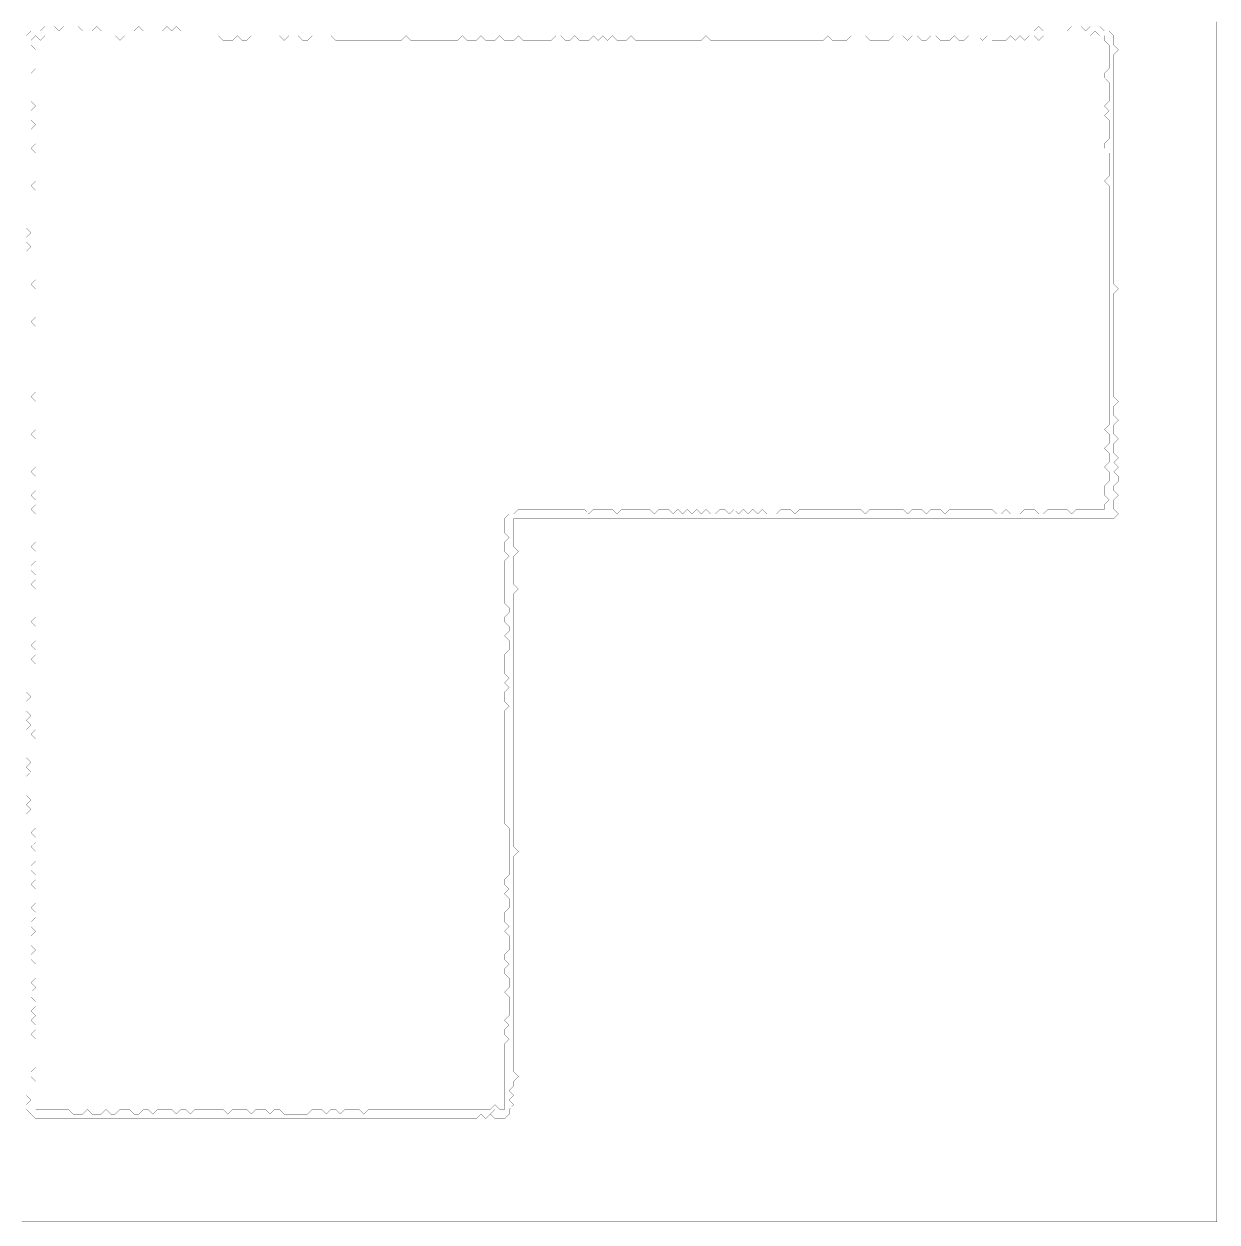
# Model space of a CAD drawing. Header units: metres. Extents: x 0 to 5257, y -5257 to 0.
# Drawn here: x 2639 to 5257, y -5257 to -2628 of the extents above; entities that cross this region are included whole.
import ezdxf

# ---------------------------------------------------------------- set-up
doc = ezdxf.new("R2010")
doc.units = ezdxf.units.M
doc.layers.add('conductor', color=1, linetype='Continuous')
doc.layers.add('substrate', color=5, linetype='Continuous')

msp = doc.modelspace()

# ---------------------------------------------------------------- linework, layer by layer
at = {"layer": 'conductor', "const_width": 0.5}
msp.add_lwpolyline([(4989.2, -2643.8), (4979, -2654.1), (4968.7, -2654.1), (4958.4, -2654.1), (4948.1, -2654.1), (4937.8, -2654.1), (4927.5, -2654.1), (4917.2, -2654.1), (4907, -2654.1), (4896.7, -2654.1), (4886.4, -2654.1), (4876.1, -2654.1), (4865.8, -2664.4), (4855.5, -2654.1), (4845.2, -2654.1), (4834.9, -2664.4), (4824.7, -2654.1), (4814.4, -2664.4), (4804.1, -2654.1), (4793.8, -2664.4), (4783.5, -2664.4), (4773.2, -2664.4), (4762.9, -2664.4), (4752.6, -2654.1), (4742.4, -2664.4), (4732.1, -2654.1), (4721.8, -2654.1), (4711.5, -2654.1), (4701.2, -2664.4), (4690.9, -2664.4), (4680.6, -2654.1), (4670.3, -2664.4), (4660.1, -2664.4), (4649.8, -2664.4), (4639.5, -2654.1), (4629.2, -2654.1), (4618.9, -2664.4), (4608.6, -2664.4), (4598.3, -2654.1), (4588.1, -2654.1), (4577.8, -2664.4), (4567.5, -2654.1), (4557.2, -2654.1), (4546.9, -2654.1), (4536.6, -2664.4), (4526.3, -2664.4), (4516, -2664.4), (4505.8, -2664.4), (4495.5, -2664.4), (4485.2, -2654.1), (4474.9, -2654.1), (4464.6, -2654.1), (4454.3, -2654.1), (4444, -2664.4), (4433.7, -2664.4), (4423.5, -2664.4), (4413.2, -2664.4), (4402.9, -2654.1), (4392.6, -2664.4), (4382.3, -2664.4), (4372, -2664.4), (4361.7, -2664.4), (4351.4, -2664.4), (4341.2, -2664.4), (4330.9, -2664.4), (4320.6, -2664.4), (4310.3, -2664.4), (4300, -2664.4), (4289.7, -2664.4), (4279.4, -2664.4), (4269.2, -2664.4), (4258.9, -2664.4), (4248.6, -2664.4), (4238.3, -2664.4), (4228, -2664.4), (4217.7, -2664.4), (4207.4, -2664.4), (4197.1, -2664.4), (4186.9, -2664.4), (4176.6, -2664.4), (4166.3, -2664.4), (4156, -2664.4), (4145.7, -2664.4), (4135.4, -2654.1), (4125.1, -2664.4), (4114.8, -2664.4), (4104.6, -2664.4), (4094.3, -2664.4), (4084, -2664.4), (4073.7, -2664.4), (4063.4, -2664.4), (4053.1, -2664.4), (4042.8, -2664.4), (4032.5, -2664.4), (4022.3, -2664.4), (4012, -2664.4), (4001.7, -2664.4), (3991.4, -2664.4), (3981.1, -2664.4), (3970.8, -2654.1), (3960.5, -2664.4), (3950.2, -2664.4), (3940, -2664.4), (3929.7, -2654.1), (3919.4, -2664.4), (3909.1, -2654.1), (3898.8, -2664.4), (3888.5, -2654.1), (3878.2, -2664.4), (3868, -2664.4), (3857.7, -2664.4), (3847.4, -2654.1), (3837.1, -2664.4), (3826.8, -2664.4), (3816.5, -2654.1), (3806.2, -2654.1), (3795.9, -2664.4), (3785.7, -2664.4), (3775.4, -2664.4), (3765.1, -2664.4), (3754.8, -2664.4), (3744.5, -2664.4), (3734.2, -2664.4), (3723.9, -2654.1), (3713.6, -2664.4), (3703.4, -2664.4), (3693.1, -2664.4), (3682.8, -2654.1), (3672.5, -2664.4), (3662.2, -2664.4), (3651.9, -2664.4), (3641.6, -2654.1), (3631.3, -2664.4), (3621.1, -2664.4), (3610.8, -2664.4), (3600.5, -2654.1), (3590.2, -2664.4), (3579.9, -2664.4), (3569.6, -2664.4), (3559.3, -2664.4), (3549.1, -2664.4), (3538.8, -2664.4), (3528.5, -2664.4), (3518.2, -2664.4), (3507.9, -2664.4), (3497.6, -2664.4), (3487.3, -2664.4), (3477, -2654.1), (3466.8, -2664.4), (3456.5, -2664.4), (3446.2, -2664.4), (3435.9, -2664.4), (3425.6, -2664.4), (3415.3, -2664.4), (3405, -2664.4), (3394.7, -2664.4), (3384.5, -2664.4), (3374.2, -2664.4), (3363.9, -2664.4), (3353.6, -2664.4), (3343.3, -2664.4), (3333, -2664.4), (3322.7, -2664.4), (3312.4, -2654.1), (3302.2, -2654.1), (3291.9, -2654.1), (3281.6, -2654.1), (3271.3, -2654.1), (3261, -2664.4), (3250.7, -2664.4), (3240.4, -2654.1), (3230.2, -2654.1), (3219.9, -2654.1), (3209.6, -2664.4), (3199.3, -2654.1), (3189, -2654.1), (3178.7, -2654.1), (3168.4, -2654.1), (3158.1, -2654.1), (3147.9, -2654.1), (3137.6, -2654.1), (3127.3, -2664.4), (3117, -2664.4), (3106.7, -2654.1), (3096.4, -2664.4), (3086.1, -2664.4), (3075.8, -2664.4), (3065.6, -2654.1), (3055.3, -2654.1), (3045, -2654.1), (3034.7, -2654.1), (3024.4, -2654.1), (3014.1, -2654.1), (3003.8, -2654.1), (2993.5, -2654.1), (2983.3, -2654.1), (2973, -2654.1), (2962.7, -2654.1), (2952.4, -2654.1), (2942.1, -2654.1), (2931.8, -2654.1), (2921.5, -2654.1), (2911.3, -2654.1), (2901, -2654.1), (2890.7, -2654.1), (2880.4, -2654.1), (2870.1, -2654.1), (2859.8, -2654.1), (2849.5, -2664.4), (2839.2, -2654.1), (2829, -2654.1), (2818.7, -2654.1), (2808.4, -2654.1), (2798.1, -2654.1), (2787.8, -2654.1), (2777.5, -2654.1), (2767.2, -2654.1), (2756.9, -2654.1), (2746.7, -2654.1), (2736.4, -2654.1), (2726.1, -2654.1), (2715.8, -2654.1), (2705.5, -2654.1), (2695.2, -2654.1), (2684.9, -2654.1), (2674.6, -2664.4), (2664.4, -2654.1), (2654.1, -2664.4), (2654.1, -2674.6), (2664.4, -2684.9), (2664.4, -2695.2), (2664.4, -2705.5), (2664.4, -2715.8), (2664.4, -2726.1), (2654.1, -2736.4), (2654.1, -2746.7), (2654.1, -2756.9), (2654.1, -2767.2), (2654.1, -2777.5), (2654.1, -2787.8), (2654.1, -2798.1), (2664.4, -2808.4), (2654.1, -2818.7), (2654.1, -2829), (2654.1, -2839.2), (2664.4, -2849.5), (2654.1, -2859.8), (2654.1, -2870.1), (2664.4, -2880.4), (2664.4, -2890.7), (2654.1, -2901), (2664.4, -2911.3), (2664.4, -2921.5), (2664.4, -2931.8), (2664.4, -2942.1), (2664.4, -2952.4), (2664.4, -2962.7), (2664.4, -2973), (2654.1, -2983.3), (2664.4, -2993.5), (2664.4, -3003.8), (2664.4, -3014.1), (2664.4, -3024.4), (2664.4, -3034.7), (2664.4, -3045), (2664.4, -3055.3), (2664.4, -3065.6), (2664.4, -3075.8), (2664.4, -3086.1), (2664.4, -3096.4), (2664.4, -3106.7), (2664.4, -3117), (2664.4, -3127.3), (2664.4, -3137.6), (2664.4, -3147.9), (2664.4, -3158.1), (2664.4, -3168.4), (2664.4, -3178.7), (2664.4, -3189), (2654.1, -3199.3), (2664.4, -3209.6), (2664.4, -3219.9), (2664.4, -3230.2), (2664.4, -3240.4), (2664.4, -3250.7), (2664.4, -3261), (2664.4, -3271.3), (2654.1, -3281.6), (2664.4, -3291.9), (2664.4, -3302.2), (2664.4, -3312.4), (2664.4, -3322.7), (2664.4, -3333), (2664.4, -3343.3), (2664.4, -3353.6), (2664.4, -3363.9), (2664.4, -3374.2), (2664.4, -3384.5), (2664.4, -3394.7), (2664.4, -3405), (2664.4, -3415.3), (2664.4, -3425.6), (2664.4, -3435.9), (2654.1, -3446.2), (2664.4, -3456.5), (2664.4, -3466.8), (2664.4, -3477), (2664.4, -3487.3), (2654.1, -3497.6), (2664.4, -3507.9), (2664.4, -3518.2), (2654.1, -3528.5), (2664.4, -3538.8), (2664.4, -3549.1), (2664.4, -3559.3), (2664.4, -3569.6), (2664.4, -3579.9), (2664.4, -3590.2), (2664.4, -3600.5), (2654.1, -3610.8), (2664.4, -3621.1), (2664.4, -3631.3), (2664.4, -3641.6), (2664.4, -3651.9), (2654.1, -3662.2), (2664.4, -3672.5), (2664.4, -3682.8), (2654.1, -3693.1), (2664.4, -3703.4), (2664.4, -3713.6), (2664.4, -3723.9), (2664.4, -3734.2), (2664.4, -3744.5), (2664.4, -3754.8), (2664.4, -3765.1), (2654.1, -3775.4), (2664.4, -3785.7), (2664.4, -3795.9), (2664.4, -3806.2), (2654.1, -3816.5), (2654.1, -3826.8), (2664.4, -3837.1), (2664.4, -3847.4), (2654.1, -3857.7), (2664.4, -3868), (2664.4, -3878.2), (2664.4, -3888.5), (2664.4, -3898.8), (2664.4, -3909.1), (2664.4, -3919.4), (2664.4, -3929.7), (2654.1, -3940), (2664.4, -3950.2), (2664.4, -3960.5), (2664.4, -3970.8), (2664.4, -3981.1), (2654.1, -3991.4), (2664.4, -4001.7), (2664.4, -4012), (2654.1, -4022.3), (2664.4, -4032.5), (2664.4, -4042.8), (2664.4, -4053.1), (2664.4, -4063.4), (2664.4, -4073.7), (2664.4, -4084), (2664.4, -4094.3), (2664.4, -4104.6), (2664.4, -4114.8), (2664.4, -4125.1), (2664.4, -4135.4), (2664.4, -4145.7), (2664.4, -4156), (2664.4, -4166.3), (2664.4, -4176.6), (2654.1, -4186.9), (2664.4, -4197.1), (2664.4, -4207.4), (2664.4, -4217.7), (2664.4, -4228), (2664.4, -4238.3), (2664.4, -4248.6), (2664.4, -4258.9), (2664.4, -4269.2), (2664.4, -4279.4), (2664.4, -4289.7), (2664.4, -4300), (2664.4, -4310.3), (2664.4, -4320.6), (2664.4, -4330.9), (2664.4, -4341.2), (2664.4, -4351.4), (2664.4, -4361.7), (2664.4, -4372), (2664.4, -4382.3), (2664.4, -4392.6), (2654.1, -4402.9), (2664.4, -4413.2), (2664.4, -4423.5), (2654.1, -4433.7), (2664.4, -4444), (2664.4, -4454.3), (2664.4, -4464.6), (2654.1, -4474.9), (2654.1, -4485.2), (2664.4, -4495.5), (2664.4, -4505.8), (2654.1, -4516), (2664.4, -4526.3), (2664.4, -4536.6), (2664.4, -4546.9), (2664.4, -4557.2), (2654.1, -4567.5), (2664.4, -4577.8), (2664.4, -4588.1), (2654.1, -4598.3), (2654.1, -4608.6), (2664.4, -4618.9), (2654.1, -4629.2), (2654.1, -4639.5), (2654.1, -4649.8), (2664.4, -4660.1), (2654.1, -4670.3), (2654.1, -4680.6), (2664.4, -4690.9), (2664.4, -4701.2), (2664.4, -4711.5), (2664.4, -4721.8), (2654.1, -4732.1), (2664.4, -4742.4), (2654.1, -4752.6), (2654.1, -4762.9), (2664.4, -4773.2), (2664.4, -4783.5), (2654.1, -4793.8), (2664.4, -4804.1), (2654.1, -4814.4), (2664.4, -4824.7), (2664.4, -4834.9), (2654.1, -4845.2), (2664.4, -4855.5), (2664.4, -4865.8), (2664.4, -4876.1), (2664.4, -4886.4), (2664.4, -4896.7), (2664.4, -4907), (2664.4, -4917.2), (2654.1, -4927.5), (2654.1, -4937.8), (2664.4, -4948.1), (2664.4, -4958.4), (2664.4, -4968.7), (2664.4, -4979), (2664.4, -4989.2), (2664.4, -4999.5), (2664.4, -5009.8), (2674.6, -5009.8), (2684.9, -5009.8), (2695.2, -5009.8), (2705.5, -5009.8), (2715.8, -5009.8), (2726.1, -5009.8), (2736.4, -5009.8), (2746.7, -5020.1), (2756.9, -5020.1), (2767.2, -5020.1), (2777.5, -5009.8), (2787.8, -5020.1), (2798.1, -5020.1), (2808.4, -5020.1), (2818.7, -5009.8), (2829, -5020.1), (2839.2, -5020.1), (2849.5, -5009.8), (2859.8, -5009.8), (2870.1, -5009.8), (2880.4, -5020.1), (2890.7, -5020.1), (2901, -5009.8), (2911.3, -5009.8), (2921.5, -5020.1), (2931.8, -5009.8), (2942.1, -5009.8), (2952.4, -5009.8), (2962.7, -5009.8), (2973, -5020.1), (2983.3, -5009.8), (2993.5, -5009.8), (3003.8, -5020.1), (3014.1, -5009.8), (3024.4, -5009.8), (3034.7, -5009.8), (3045, -5009.8), (3055.3, -5009.8), (3065.6, -5009.8), (3075.8, -5009.8), (3086.1, -5020.1), (3096.4, -5009.8), (3106.7, -5009.8), (3117, -5009.8), (3127.3, -5009.8), (3137.6, -5020.1), (3147.9, -5009.8), (3158.1, -5009.8), (3168.4, -5009.8), (3178.7, -5020.1), (3189, -5009.8), (3199.3, -5009.8), (3209.6, -5020.1), (3219.9, -5020.1), (3230.2, -5020.1), (3240.4, -5020.1), (3250.7, -5020.1), (3261, -5020.1), (3271.3, -5009.8), (3281.6, -5009.8), (3291.9, -5009.8), (3302.2, -5020.1), (3312.4, -5009.8), (3322.7, -5009.8), (3333, -5020.1), (3343.3, -5009.8), (3353.6, -5009.8), (3363.9, -5009.8), (3374.2, -5009.8), (3384.5, -5020.1), (3394.7, -5009.8), (3405, -5009.8), (3415.3, -5009.8), (3425.6, -5009.8), (3435.9, -5009.8), (3446.2, -5009.8), (3456.5, -5009.8), (3466.8, -5009.8), (3477, -5009.8), (3487.3, -5009.8), (3497.6, -5009.8), (3507.9, -5009.8), (3518.2, -5009.8), (3528.5, -5009.8), (3538.8, -5009.8), (3549.1, -5009.8), (3559.3, -5009.8), (3569.6, -5009.8), (3579.9, -5009.8), (3590.2, -5009.8), (3600.5, -5009.8), (3610.8, -5009.8), (3621.1, -5009.8), (3631.3, -5009.8), (3641.6, -5009.8), (3651.9, -5009.8), (3662.2, -5009.8), (3672.5, -4999.5), (3682.8, -5009.8), (3693.1, -5009.8), (3693.1, -4999.5), (3693.1, -4989.2), (3693.1, -4979), (3693.1, -4968.7), (3693.1, -4958.4), (3693.1, -4948.1), (3693.1, -4937.8), (3693.1, -4927.5), (3693.1, -4917.2), (3693.1, -4907), (3693.1, -4896.7), (3693.1, -4886.4), (3693.1, -4876.1), (3693.1, -4865.8), (3703.4, -4855.5), (3693.1, -4845.2), (3693.1, -4834.9), (3703.4, -4824.7), (3693.1, -4814.4), (3703.4, -4804.1), (3703.4, -4793.8), (3703.4, -4783.5), (3703.4, -4773.2), (3703.4, -4762.9), (3693.1, -4752.6), (3703.4, -4742.4), (3703.4, -4732.1), (3703.4, -4721.8), (3693.1, -4711.5), (3693.1, -4701.2), (3703.4, -4690.9), (3693.1, -4680.6), (3693.1, -4670.3), (3703.4, -4660.1), (3703.4, -4649.8), (3703.4, -4639.5), (3703.4, -4629.2), (3693.1, -4618.9), (3703.4, -4608.6), (3693.1, -4598.3), (3693.1, -4588.1), (3693.1, -4577.8), (3703.4, -4567.5), (3703.4, -4557.2), (3703.4, -4546.9), (3693.1, -4536.6), (3703.4, -4526.3), (3693.1, -4516), (3693.1, -4505.8), (3703.4, -4495.5), (3703.4, -4485.2), (3703.4, -4474.9), (3703.4, -4464.6), (3703.4, -4454.3), (3703.4, -4444), (3703.4, -4433.7), (3703.4, -4423.5), (3703.4, -4413.2), (3703.4, -4402.9), (3703.4, -4392.6), (3693.1, -4382.3), (3693.1, -4372), (3693.1, -4361.7), (3693.1, -4351.4), (3693.1, -4341.2), (3693.1, -4330.9), (3693.1, -4320.6), (3693.1, -4310.3), (3693.1, -4300), (3693.1, -4289.7), (3693.1, -4279.4), (3693.1, -4269.2), (3693.1, -4258.9), (3693.1, -4248.6), (3693.1, -4238.3), (3693.1, -4228), (3693.1, -4217.7), (3693.1, -4207.4), (3693.1, -4197.1), (3693.1, -4186.9), (3693.1, -4176.6), (3693.1, -4166.3), (3693.1, -4156), (3693.1, -4145.7), (3693.1, -4135.4), (3703.4, -4125.1), (3693.1, -4114.8), (3693.1, -4104.6), (3693.1, -4094.3), (3703.4, -4084), (3693.1, -4073.7), (3703.4, -4063.4), (3693.1, -4053.1), (3693.1, -4042.8), (3693.1, -4032.5), (3693.1, -4022.3), (3693.1, -4012), (3703.4, -4001.7), (3703.4, -3991.4), (3703.4, -3981.1), (3693.1, -3970.8), (3703.4, -3960.5), (3703.4, -3950.2), (3693.1, -3940), (3693.1, -3929.7), (3703.4, -3919.4), (3703.4, -3909.1), (3693.1, -3898.8), (3693.1, -3888.5), (3693.1, -3878.2), (3693.1, -3868), (3693.1, -3857.7), (3693.1, -3847.4), (3693.1, -3837.1), (3693.1, -3826.8), (3693.1, -3816.5), (3693.1, -3806.2), (3703.4, -3795.9), (3693.1, -3785.7), (3693.1, -3775.4), (3693.1, -3765.1), (3703.4, -3754.8), (3693.1, -3744.5), (3693.1, -3734.2), (3693.1, -3723.9), (3693.1, -3713.6), (3703.4, -3703.4), (3713.6, -3703.4), (3723.9, -3693.1), (3734.2, -3693.1), (3744.5, -3693.1), (3754.8, -3693.1), (3765.1, -3693.1), (3775.4, -3693.1), (3785.7, -3693.1), (3795.9, -3693.1), (3806.2, -3693.1), (3816.5, -3693.1), (3826.8, -3693.1), (3837.1, -3693.1), (3847.4, -3693.1), (3857.7, -3693.1), (3868, -3693.1), (3878.2, -3703.4), (3888.5, -3693.1), (3898.8, -3693.1), (3909.1, -3693.1), (3919.4, -3693.1), (3929.7, -3693.1), (3940, -3703.4), (3950.2, -3693.1), (3960.5, -3693.1), (3970.8, -3693.1), (3981.1, -3693.1), (3991.4, -3693.1), (4001.7, -3693.1), (4012, -3693.1), (4022.3, -3703.4), (4032.5, -3693.1), (4042.8, -3693.1), (4053.1, -3693.1), (4063.4, -3703.4), (4073.7, -3693.1), (4084, -3703.4), (4094.3, -3693.1), (4104.6, -3703.4), (4114.8, -3693.1), (4125.1, -3703.4), (4135.4, -3693.1), (4145.7, -3703.4), (4156, -3703.4), (4166.3, -3693.1), (4176.6, -3693.1), (4186.9, -3703.4), (4197.1, -3693.1), (4207.4, -3703.4), (4217.7, -3693.1), (4228, -3703.4), (4238.3, -3693.1), (4248.6, -3703.4), (4258.9, -3693.1), (4269.2, -3703.4), (4279.4, -3703.4), (4289.7, -3703.4), (4300, -3693.1), (4310.3, -3693.1), (4320.6, -3693.1), (4330.9, -3703.4), (4341.2, -3693.1), (4351.4, -3693.1), (4361.7, -3693.1), (4372, -3693.1), (4382.3, -3693.1), (4392.6, -3693.1), (4402.9, -3693.1), (4413.2, -3693.1), (4423.5, -3693.1), (4433.7, -3693.1), (4444, -3693.1), (4454.3, -3693.1), (4464.6, -3693.1), (4474.9, -3693.1), (4485.2, -3703.4), (4495.5, -3693.1), (4505.8, -3693.1), (4516, -3693.1), (4526.3, -3693.1), (4536.6, -3693.1), (4546.9, -3693.1), (4557.2, -3693.1), (4567.5, -3693.1), (4577.8, -3703.4), (4588.1, -3693.1), (4598.3, -3693.1), (4608.6, -3693.1), (4618.9, -3703.4), (4629.2, -3693.1), (4639.5, -3693.1), (4649.8, -3693.1), (4660.1, -3703.4), (4670.3, -3693.1), (4680.6, -3693.1), (4690.9, -3693.1), (4701.2, -3693.1), (4711.5, -3693.1), (4721.8, -3693.1), (4732.1, -3693.1), (4742.4, -3693.1), (4752.6, -3693.1), (4762.9, -3693.1), (4773.2, -3703.4), (4783.5, -3703.4), (4793.8, -3693.1), (4804.1, -3703.4), (4814.4, -3703.4), (4824.7, -3703.4), (4834.9, -3693.1), (4845.2, -3693.1), (4855.5, -3693.1), (4865.8, -3703.4), (4876.1, -3703.4), (4886.4, -3693.1), (4896.7, -3693.1), (4907, -3693.1), (4917.2, -3693.1), (4927.5, -3693.1), (4937.8, -3703.4), (4948.1, -3693.1), (4958.4, -3693.1), (4968.7, -3693.1), (4979, -3693.1), (4989.2, -3693.1), (4999.5, -3693.1), (5009.8, -3693.1), (5009.8, -3682.8), (5020.1, -3672.5), (5009.8, -3662.2), (5009.8, -3651.9), (5009.8, -3641.6), (5020.1, -3631.3), (5020.1, -3621.1), (5020.1, -3610.8), (5009.8, -3600.5), (5020.1, -3590.2), (5020.1, -3579.9), (5020.1, -3569.6), (5009.8, -3559.3), (5020.1, -3549.1), (5020.1, -3538.8), (5020.1, -3528.5), (5009.8, -3518.2), (5020.1, -3507.9), (5020.1, -3497.6), (5020.1, -3487.3), (5020.1, -3477), (5020.1, -3466.8), (5020.1, -3456.5), (5020.1, -3446.2), (5020.1, -3435.9), (5020.1, -3425.6), (5020.1, -3415.3), (5020.1, -3405), (5020.1, -3394.7), (5020.1, -3384.5), (5020.1, -3374.2), (5020.1, -3363.9), (5020.1, -3353.6), (5020.1, -3343.3), (5020.1, -3333), (5020.1, -3322.7), (5020.1, -3312.4), (5020.1, -3302.2), (5020.1, -3291.9), (5020.1, -3281.6), (5020.1, -3271.3), (5020.1, -3261), (5020.1, -3250.7), (5020.1, -3240.4), (5020.1, -3230.2), (5020.1, -3219.9), (5020.1, -3209.6), (5020.1, -3199.3), (5020.1, -3189), (5020.1, -3178.7), (5020.1, -3168.4), (5020.1, -3158.1), (5020.1, -3147.9), (5020.1, -3137.6), (5020.1, -3127.3), (5020.1, -3117), (5020.1, -3106.7), (5020.1, -3096.4), (5020.1, -3086.1), (5020.1, -3075.8), (5020.1, -3065.6), (5020.1, -3055.3), (5020.1, -3045), (5020.1, -3034.7), (5020.1, -3024.4), (5020.1, -3014.1), (5020.1, -3003.8), (5020.1, -2993.5), (5020.1, -2983.3), (5009.8, -2973), (5020.1, -2962.7), (5020.1, -2952.4), (5020.1, -2942.1), (5020.1, -2931.8), (5020.1, -2921.5), (5020.1, -2911.3), (5009.8, -2901), (5009.8, -2890.7), (5020.1, -2880.4), (5020.1, -2870.1), (5020.1, -2859.8), (5020.1, -2849.5), (5020.1, -2839.2), (5009.8, -2829), (5020.1, -2818.7), (5009.8, -2808.4), (5020.1, -2798.1), (5020.1, -2787.8), (5020.1, -2777.5), (5020.1, -2767.2), (5020.1, -2756.9), (5009.8, -2746.7), (5009.8, -2736.4), (5020.1, -2726.1), (5020.1, -2715.8), (5020.1, -2705.5), (5020.1, -2695.2), (5020.1, -2684.9), (5020.1, -2674.6), (5009.8, -2664.4), (5009.8, -2654.1), (4999.5, -2654.1)], close=True, dxfattribs=at)
at = {"layer": 'substrate', "const_width": 0.5}
msp.add_lwpolyline([(2633.5, -5256.7), (2643.8, -5256.7), (2654.1, -5256.7), (2664.4, -5256.7), (2674.6, -5256.7), (2684.9, -5256.7), (2695.2, -5256.7), (2705.5, -5256.7), (2715.8, -5256.7), (2726.1, -5256.7), (2736.4, -5256.7), (2746.7, -5256.7), (2756.9, -5256.7), (2767.2, -5256.7), (2777.5, -5256.7), (2787.8, -5256.7), (2798.1, -5256.7), (2808.4, -5256.7), (2818.7, -5256.7), (2829, -5256.7), (2839.2, -5256.7), (2849.5, -5256.7), (2859.8, -5256.7), (2870.1, -5256.7), (2880.4, -5256.7), (2890.7, -5256.7), (2901, -5256.7), (2911.3, -5256.7), (2921.5, -5256.7), (2931.8, -5256.7), (2942.1, -5256.7), (2952.4, -5256.7), (2962.7, -5256.7), (2973, -5256.7), (2983.3, -5256.7), (2993.5, -5256.7), (3003.8, -5256.7), (3014.1, -5256.7), (3024.4, -5256.7), (3034.7, -5256.7), (3045, -5256.7), (3055.3, -5256.7), (3065.6, -5256.7), (3075.8, -5256.7), (3086.1, -5256.7), (3096.4, -5256.7), (3106.7, -5256.7), (3117, -5256.7), (3127.3, -5256.7), (3137.6, -5256.7), (3147.9, -5256.7), (3158.1, -5256.7), (3168.4, -5256.7), (3178.7, -5256.7), (3189, -5256.7), (3199.3, -5256.7), (3209.6, -5256.7), (3219.9, -5256.7), (3230.2, -5256.7), (3240.4, -5256.7), (3250.7, -5256.7), (3261, -5256.7), (3271.3, -5256.7), (3281.6, -5256.7), (3291.9, -5256.7), (3302.2, -5256.7), (3312.4, -5256.7), (3322.7, -5256.7), (3333, -5256.7), (3343.3, -5256.7), (3353.6, -5256.7), (3363.9, -5256.7), (3374.2, -5256.7), (3384.5, -5256.7), (3394.7, -5256.7), (3405, -5256.7), (3415.3, -5256.7), (3425.6, -5256.7), (3435.9, -5256.7), (3446.2, -5256.7), (3456.5, -5256.7), (3466.8, -5256.7), (3477, -5256.7), (3487.3, -5256.7), (3497.6, -5256.7), (3507.9, -5256.7), (3518.2, -5256.7), (3528.5, -5256.7), (3538.8, -5256.7), (3549.1, -5256.7), (3559.3, -5256.7), (3569.6, -5256.7), (3579.9, -5256.7), (3590.2, -5256.7), (3600.5, -5256.7), (3610.8, -5256.7), (3621.1, -5256.7), (3631.3, -5256.7), (3641.6, -5256.7), (3651.9, -5256.7), (3662.2, -5256.7), (3672.5, -5256.7), (3682.8, -5256.7), (3693.1, -5256.7), (3703.4, -5256.7), (3713.6, -5256.7), (3723.9, -5256.7), (3734.2, -5256.7), (3744.5, -5256.7), (3754.8, -5256.7), (3765.1, -5256.7), (3775.4, -5256.7), (3785.7, -5256.7), (3795.9, -5256.7), (3806.2, -5256.7), (3816.5, -5256.7), (3826.8, -5256.7), (3837.1, -5256.7), (3847.4, -5256.7), (3857.7, -5256.7), (3868, -5256.7), (3878.2, -5256.7), (3888.5, -5256.7), (3898.8, -5256.7), (3909.1, -5256.7), (3919.4, -5256.7), (3929.7, -5256.7), (3940, -5256.7), (3950.2, -5256.7), (3960.5, -5256.7), (3970.8, -5256.7), (3981.1, -5256.7), (3991.4, -5256.7), (4001.7, -5256.7), (4012, -5256.7), (4022.3, -5256.7), (4032.5, -5256.7), (4042.8, -5256.7), (4053.1, -5256.7), (4063.4, -5256.7), (4073.7, -5256.7), (4084, -5256.7), (4094.3, -5256.7), (4104.6, -5256.7), (4114.8, -5256.7), (4125.1, -5256.7), (4135.4, -5256.7), (4145.7, -5256.7), (4156, -5256.7), (4166.3, -5256.7), (4176.6, -5256.7), (4186.9, -5256.7), (4197.1, -5256.7), (4207.4, -5256.7), (4217.7, -5256.7), (4228, -5256.7), (4238.3, -5256.7), (4248.6, -5256.7), (4258.9, -5256.7), (4269.2, -5256.7), (4279.4, -5256.7), (4289.7, -5256.7), (4300, -5256.7), (4310.3, -5256.7), (4320.6, -5256.7), (4330.9, -5256.7), (4341.2, -5256.7), (4351.4, -5256.7), (4361.7, -5256.7), (4372, -5256.7), (4382.3, -5256.7), (4392.6, -5256.7), (4402.9, -5256.7), (4413.2, -5256.7), (4423.5, -5256.7), (4433.7, -5256.7), (4444, -5256.7), (4454.3, -5256.7), (4464.6, -5256.7), (4474.9, -5256.7), (4485.2, -5256.7), (4495.5, -5256.7), (4505.8, -5256.7), (4516, -5256.7), (4526.3, -5256.7), (4536.6, -5256.7), (4546.9, -5256.7), (4557.2, -5256.7), (4567.5, -5256.7), (4577.8, -5256.7), (4588.1, -5256.7), (4598.3, -5256.7), (4608.6, -5256.7), (4618.9, -5256.7), (4629.2, -5256.7), (4639.5, -5256.7), (4649.8, -5256.7), (4660.1, -5256.7), (4670.3, -5256.7), (4680.6, -5256.7), (4690.9, -5256.7), (4701.2, -5256.7), (4711.5, -5256.7), (4721.8, -5256.7), (4732.1, -5256.7), (4742.4, -5256.7), (4752.6, -5256.7), (4762.9, -5256.7), (4773.2, -5256.7), (4783.5, -5256.7), (4793.8, -5256.7), (4804.1, -5256.7), (4814.4, -5256.7), (4824.7, -5256.7), (4834.9, -5256.7), (4845.2, -5256.7), (4855.5, -5256.7), (4865.8, -5256.7), (4876.1, -5256.7), (4886.4, -5256.7), (4896.7, -5256.7), (4907, -5256.7), (4917.2, -5256.7), (4927.5, -5256.7), (4937.8, -5256.7), (4948.1, -5256.7), (4958.4, -5256.7), (4968.7, -5256.7), (4979, -5256.7), (4989.2, -5256.7), (4999.5, -5256.7), (5009.8, -5256.7), (5020.1, -5256.7), (5030.4, -5256.7), (5040.7, -5256.7), (5051, -5256.7), (5061.3, -5256.7), (5071.5, -5256.7), (5081.8, -5256.7), (5092.1, -5256.7), (5102.4, -5256.7), (5112.7, -5256.7), (5123, -5256.7), (5133.3, -5256.7), (5143.6, -5256.7), (5153.8, -5256.7), (5164.1, -5256.7), (5174.4, -5256.7), (5184.7, -5256.7), (5195, -5256.7), (5205.3, -5256.7), (5215.6, -5256.7), (5225.9, -5256.7), (5236.1, -5256.7), (5246.4, -5256.7), (5256.7, -5256.7), (5256.7, -5246.4), (5256.7, -5236.1), (5256.7, -5225.9), (5256.7, -5215.6), (5256.7, -5205.3), (5256.7, -5195), (5256.7, -5184.7), (5256.7, -5174.4), (5256.7, -5164.1), (5256.7, -5153.8), (5256.7, -5143.6), (5256.7, -5133.3), (5256.7, -5123), (5256.7, -5112.7), (5256.7, -5102.4), (5256.7, -5092.1), (5256.7, -5081.8), (5256.7, -5071.5), (5256.7, -5061.3), (5256.7, -5051), (5256.7, -5040.7), (5256.7, -5030.4), (5256.7, -5020.1), (5256.7, -5009.8), (5256.7, -4999.5), (5256.7, -4989.2), (5256.7, -4979), (5256.7, -4968.7), (5256.7, -4958.4), (5256.7, -4948.1), (5256.7, -4937.8), (5256.7, -4927.5), (5256.7, -4917.2), (5256.7, -4907), (5256.7, -4896.7), (5256.7, -4886.4), (5256.7, -4876.1), (5256.7, -4865.8), (5256.7, -4855.5), (5256.7, -4845.2), (5256.7, -4834.9), (5256.7, -4824.7), (5256.7, -4814.4), (5256.7, -4804.1), (5256.7, -4793.8), (5256.7, -4783.5), (5256.7, -4773.2), (5256.7, -4762.9), (5256.7, -4752.6), (5256.7, -4742.4), (5256.7, -4732.1), (5256.7, -4721.8), (5256.7, -4711.5), (5256.7, -4701.2), (5256.7, -4690.9), (5256.7, -4680.6), (5256.7, -4670.3), (5256.7, -4660.1), (5256.7, -4649.8), (5256.7, -4639.5), (5256.7, -4629.2), (5256.7, -4618.9), (5256.7, -4608.6), (5256.7, -4598.3), (5256.7, -4588.1), (5256.7, -4577.8), (5256.7, -4567.5), (5256.7, -4557.2), (5256.7, -4546.9), (5256.7, -4536.6), (5256.7, -4526.3), (5256.7, -4516), (5256.7, -4505.8), (5256.7, -4495.5), (5256.7, -4485.2), (5256.7, -4474.9), (5256.7, -4464.6), (5256.7, -4454.3), (5256.7, -4444), (5256.7, -4433.7), (5256.7, -4423.5), (5256.7, -4413.2), (5256.7, -4402.9), (5256.7, -4392.6), (5256.7, -4382.3), (5256.7, -4372), (5256.7, -4361.7), (5256.7, -4351.4), (5256.7, -4341.2), (5256.7, -4330.9), (5256.7, -4320.6), (5256.7, -4310.3), (5256.7, -4300), (5256.7, -4289.7), (5256.7, -4279.4), (5256.7, -4269.2), (5256.7, -4258.9), (5256.7, -4248.6), (5256.7, -4238.3), (5256.7, -4228), (5256.7, -4217.7), (5256.7, -4207.4), (5256.7, -4197.1), (5256.7, -4186.9), (5256.7, -4176.6), (5256.7, -4166.3), (5256.7, -4156), (5256.7, -4145.7), (5256.7, -4135.4), (5256.7, -4125.1), (5256.7, -4114.8), (5256.7, -4104.6), (5256.7, -4094.3), (5256.7, -4084), (5256.7, -4073.7), (5256.7, -4063.4), (5256.7, -4053.1), (5256.7, -4042.8), (5256.7, -4032.5), (5256.7, -4022.3), (5256.7, -4012), (5256.7, -4001.7), (5256.7, -3991.4), (5256.7, -3981.1), (5256.7, -3970.8), (5256.7, -3960.5), (5256.7, -3950.2), (5256.7, -3940), (5256.7, -3929.7), (5256.7, -3919.4), (5256.7, -3909.1), (5256.7, -3898.8), (5256.7, -3888.5), (5256.7, -3878.2), (5256.7, -3868), (5256.7, -3857.7), (5256.7, -3847.4), (5256.7, -3837.1), (5256.7, -3826.8), (5256.7, -3816.5), (5256.7, -3806.2), (5256.7, -3795.9), (5256.7, -3785.7), (5256.7, -3775.4), (5256.7, -3765.1), (5256.7, -3754.8), (5256.7, -3744.5), (5256.7, -3734.2), (5256.7, -3723.9), (5256.7, -3713.6), (5256.7, -3703.4), (5256.7, -3693.1), (5256.7, -3682.8), (5256.7, -3672.5), (5256.7, -3662.2), (5256.7, -3651.9), (5256.7, -3641.6), (5256.7, -3631.3), (5256.7, -3621.1), (5256.7, -3610.8), (5256.7, -3600.5), (5256.7, -3590.2), (5256.7, -3579.9), (5256.7, -3569.6), (5256.7, -3559.3), (5256.7, -3549.1), (5256.7, -3538.8), (5256.7, -3528.5), (5256.7, -3518.2), (5256.7, -3507.9), (5256.7, -3497.6), (5256.7, -3487.3), (5256.7, -3477), (5256.7, -3466.8), (5256.7, -3456.5), (5256.7, -3446.2), (5256.7, -3435.9), (5256.7, -3425.6), (5256.7, -3415.3), (5256.7, -3405), (5256.7, -3394.7), (5256.7, -3384.5), (5256.7, -3374.2), (5256.7, -3363.9), (5256.7, -3353.6), (5256.7, -3343.3), (5256.7, -3333), (5256.7, -3322.7), (5256.7, -3312.4), (5256.7, -3302.2), (5256.7, -3291.9), (5256.7, -3281.6), (5256.7, -3271.3), (5256.7, -3261), (5256.7, -3250.7), (5256.7, -3240.4), (5256.7, -3230.2), (5256.7, -3219.9), (5256.7, -3209.6), (5256.7, -3199.3), (5256.7, -3189), (5256.7, -3178.7), (5256.7, -3168.4), (5256.7, -3158.1), (5256.7, -3147.9), (5256.7, -3137.6), (5256.7, -3127.3), (5256.7, -3117), (5256.7, -3106.7), (5256.7, -3096.4), (5256.7, -3086.1), (5256.7, -3075.8), (5256.7, -3065.6), (5256.7, -3055.3), (5256.7, -3045), (5256.7, -3034.7), (5256.7, -3024.4), (5256.7, -3014.1), (5256.7, -3003.8), (5256.7, -2993.5), (5256.7, -2983.3), (5256.7, -2973), (5256.7, -2962.7), (5256.7, -2952.4), (5256.7, -2942.1), (5256.7, -2931.8), (5256.7, -2921.5), (5256.7, -2911.3), (5256.7, -2901), (5256.7, -2890.7), (5256.7, -2880.4), (5256.7, -2870.1), (5256.7, -2859.8), (5256.7, -2849.5), (5256.7, -2839.2), (5256.7, -2829), (5256.7, -2818.7), (5256.7, -2808.4), (5256.7, -2798.1), (5256.7, -2787.8), (5256.7, -2777.5), (5256.7, -2767.2), (5256.7, -2756.9), (5256.7, -2746.7), (5256.7, -2736.4), (5256.7, -2726.1), (5256.7, -2715.8), (5256.7, -2705.5), (5256.7, -2695.2), (5256.7, -2684.9), (5256.7, -2674.6), (5256.7, -2664.4), (5256.7, -2654.1), (5256.7, -2643.8), (5256.7, -2633.5), (5256.7, -2623.2)], dxfattribs=at)
msp.add_lwpolyline([(2674.6, -2643.8), (2684.9, -2633.5), (2695.2, -2633.5), (2705.5, -2633.5), (2715.8, -2643.8), (2726.1, -2633.5), (2736.4, -2633.5), (2746.7, -2633.5), (2756.9, -2633.5), (2767.2, -2643.8), (2777.5, -2643.8), (2787.8, -2643.8), (2798.1, -2633.5), (2808.4, -2643.8), (2818.7, -2643.8), (2829, -2643.8), (2839.2, -2643.8), (2849.5, -2643.8), (2859.8, -2643.8), (2870.1, -2643.8), (2880.4, -2643.8), (2890.7, -2633.5), (2901, -2643.8), (2911.3, -2643.8), (2921.5, -2643.8), (2931.8, -2643.8), (2942.1, -2643.8), (2952.4, -2633.5), (2962.7, -2643.8), (2973, -2633.5), (2983.3, -2643.8), (2993.5, -2643.8), (3003.8, -2643.8), (3014.1, -2643.8), (3024.4, -2643.8), (3034.7, -2643.8), (3045, -2643.8), (3055.3, -2643.8), (3065.6, -2643.8), (3075.8, -2643.8), (3086.1, -2643.8), (3096.4, -2643.8), (3106.7, -2643.8), (3117, -2643.8), (3127.3, -2643.8), (3137.6, -2643.8), (3147.9, -2643.8), (3158.1, -2643.8), (3168.4, -2643.8), (3178.7, -2643.8), (3189, -2643.8), (3199.3, -2643.8), (3209.6, -2643.8), (3219.9, -2643.8), (3230.2, -2643.8), (3240.4, -2643.8), (3250.7, -2643.8), (3261, -2643.8), (3271.3, -2643.8), (3281.6, -2643.8), (3291.9, -2643.8), (3302.2, -2643.8), (3312.4, -2643.8), (3322.7, -2643.8), (3333, -2643.8), (3343.3, -2643.8), (3353.6, -2643.8), (3363.9, -2643.8), (3374.2, -2643.8), (3384.5, -2643.8), (3394.7, -2643.8), (3405, -2643.8), (3415.3, -2643.8), (3425.6, -2643.8), (3435.9, -2643.8), (3446.2, -2643.8), (3456.5, -2643.8), (3466.8, -2643.8), (3477, -2643.8), (3487.3, -2643.8), (3497.6, -2643.8), (3507.9, -2643.8), (3518.2, -2643.8), (3528.5, -2643.8), (3538.8, -2643.8), (3549.1, -2643.8), (3559.3, -2643.8), (3569.6, -2643.8), (3579.9, -2643.8), (3590.2, -2643.8), (3600.5, -2643.8), (3610.8, -2643.8), (3621.1, -2643.8), (3631.3, -2643.8), (3641.6, -2643.8), (3651.9, -2643.8), (3662.2, -2643.8), (3672.5, -2643.8), (3682.8, -2643.8), (3693.1, -2643.8), (3703.4, -2643.8), (3713.6, -2643.8), (3723.9, -2643.8), (3734.2, -2643.8), (3744.5, -2643.8), (3754.8, -2643.8), (3765.1, -2643.8), (3775.4, -2643.8), (3785.7, -2643.8), (3795.9, -2643.8), (3806.2, -2643.8), (3816.5, -2643.8), (3826.8, -2643.8), (3837.1, -2643.8), (3847.4, -2643.8), (3857.7, -2643.8), (3868, -2643.8), (3878.2, -2643.8), (3888.5, -2643.8), (3898.8, -2643.8), (3909.1, -2643.8), (3919.4, -2643.8), (3929.7, -2643.8), (3940, -2643.8), (3950.2, -2643.8), (3960.5, -2643.8), (3970.8, -2643.8), (3981.1, -2643.8), (3991.4, -2643.8), (4001.7, -2643.8), (4012, -2643.8), (4022.3, -2643.8), (4032.5, -2643.8), (4042.8, -2643.8), (4053.1, -2643.8), (4063.4, -2643.8), (4073.7, -2643.8), (4084, -2643.8), (4094.3, -2643.8), (4104.6, -2643.8), (4114.8, -2643.8), (4125.1, -2643.8), (4135.4, -2643.8), (4145.7, -2643.8), (4156, -2643.8), (4166.3, -2643.8), (4176.6, -2643.8), (4186.9, -2643.8), (4197.1, -2643.8), (4207.4, -2643.8), (4217.7, -2643.8), (4228, -2643.8), (4238.3, -2643.8), (4248.6, -2643.8), (4258.9, -2643.8), (4269.2, -2643.8), (4279.4, -2643.8), (4289.7, -2643.8), (4300, -2643.8), (4310.3, -2643.8), (4320.6, -2643.8), (4330.9, -2643.8), (4341.2, -2643.8), (4351.4, -2643.8), (4361.7, -2643.8), (4372, -2643.8), (4382.3, -2643.8), (4392.6, -2643.8), (4402.9, -2643.8), (4413.2, -2643.8), (4423.5, -2643.8), (4433.7, -2643.8), (4444, -2643.8), (4454.3, -2643.8), (4464.6, -2643.8), (4474.9, -2643.8), (4485.2, -2643.8), (4495.5, -2643.8), (4505.8, -2643.8), (4516, -2643.8), (4526.3, -2643.8), (4536.6, -2643.8), (4546.9, -2643.8), (4557.2, -2643.8), (4567.5, -2643.8), (4577.8, -2643.8), (4588.1, -2643.8), (4598.3, -2643.8), (4608.6, -2643.8), (4618.9, -2643.8), (4629.2, -2643.8), (4639.5, -2643.8), (4649.8, -2643.8), (4660.1, -2643.8), (4670.3, -2643.8), (4680.6, -2643.8), (4690.9, -2643.8), (4701.2, -2643.8), (4711.5, -2643.8), (4721.8, -2643.8), (4732.1, -2643.8), (4742.4, -2643.8), (4752.6, -2643.8), (4762.9, -2643.8), (4773.2, -2643.8), (4783.5, -2643.8), (4793.8, -2643.8), (4804.1, -2643.8), (4814.4, -2643.8), (4824.7, -2643.8), (4834.9, -2643.8), (4845.2, -2643.8), (4855.5, -2643.8), (4865.8, -2633.5), (4876.1, -2643.8), (4886.4, -2643.8), (4896.7, -2643.8), (4907, -2643.8), (4917.2, -2643.8), (4927.5, -2643.8), (4937.8, -2633.5), (4948.1, -2633.5), (4958.4, -2633.5), (4968.7, -2643.8), (4979, -2633.5), (4989.2, -2633.5), (4999.5, -2633.5), (5009.8, -2643.8), (5020.1, -2643.8), (5030.4, -2654.1), (5030.4, -2664.4), (5030.4, -2674.6), (5040.7, -2684.9), (5030.4, -2695.2), (5030.4, -2705.5), (5030.4, -2715.8), (5030.4, -2726.1), (5030.4, -2736.4), (5030.4, -2746.7), (5030.4, -2756.9), (5030.4, -2767.2), (5030.4, -2777.5), (5030.4, -2787.8), (5030.4, -2798.1), (5030.4, -2808.4), (5030.4, -2818.7), (5030.4, -2829), (5030.4, -2839.2), (5030.4, -2849.5), (5030.4, -2859.8), (5030.4, -2870.1), (5030.4, -2880.4), (5030.4, -2890.7), (5030.4, -2901), (5030.4, -2911.3), (5030.4, -2921.5), (5030.4, -2931.8), (5030.4, -2942.1), (5030.4, -2952.4), (5030.4, -2962.7), (5030.4, -2973), (5030.4, -2983.3), (5030.4, -2993.5), (5030.4, -3003.8), (5030.4, -3014.1), (5030.4, -3024.4), (5030.4, -3034.7), (5030.4, -3045), (5030.4, -3055.3), (5030.4, -3065.6), (5030.4, -3075.8), (5030.4, -3086.1), (5030.4, -3096.4), (5030.4, -3106.7), (5030.4, -3117), (5030.4, -3127.3), (5030.4, -3137.6), (5030.4, -3147.9), (5030.4, -3158.1), (5030.4, -3168.4), (5030.4, -3178.7), (5030.4, -3189), (5030.4, -3199.3), (5040.7, -3209.6), (5030.4, -3219.9), (5030.4, -3230.2), (5030.4, -3240.4), (5030.4, -3250.7), (5030.4, -3261), (5030.4, -3271.3), (5030.4, -3281.6), (5030.4, -3291.9), (5030.4, -3302.2), (5030.4, -3312.4), (5030.4, -3322.7), (5030.4, -3333), (5030.4, -3343.3), (5030.4, -3353.6), (5030.4, -3363.9), (5030.4, -3374.2), (5030.4, -3384.5), (5030.4, -3394.7), (5030.4, -3405), (5030.4, -3415.3), (5030.4, -3425.6), (5030.4, -3435.9), (5030.4, -3446.2), (5040.7, -3456.5), (5030.4, -3466.8), (5030.4, -3477), (5030.4, -3487.3), (5040.7, -3497.6), (5030.4, -3507.9), (5030.4, -3518.2), (5030.4, -3528.5), (5040.7, -3538.8), (5030.4, -3549.1), (5030.4, -3559.3), (5030.4, -3569.6), (5040.7, -3579.9), (5030.4, -3590.2), (5040.7, -3600.5), (5030.4, -3610.8), (5040.7, -3621.1), (5040.7, -3631.3), (5030.4, -3641.6), (5030.4, -3651.9), (5040.7, -3662.2), (5030.4, -3672.5), (5030.4, -3682.8), (5030.4, -3693.1), (5040.7, -3703.4), (5030.4, -3713.6), (5020.1, -3713.6), (5009.8, -3713.6), (4999.5, -3713.6), (4989.2, -3713.6), (4979, -3713.6), (4968.7, -3713.6), (4958.4, -3713.6), (4948.1, -3713.6), (4937.8, -3713.6), (4927.5, -3713.6), (4917.2, -3713.6), (4907, -3713.6), (4896.7, -3713.6), (4886.4, -3713.6), (4876.1, -3713.6), (4865.8, -3713.6), (4855.5, -3713.6), (4845.2, -3713.6), (4834.9, -3713.6), (4824.7, -3713.6), (4814.4, -3713.6), (4804.1, -3713.6), (4793.8, -3713.6), (4783.5, -3713.6), (4773.2, -3713.6), (4762.9, -3713.6), (4752.6, -3713.6), (4742.4, -3713.6), (4732.1, -3713.6), (4721.8, -3713.6), (4711.5, -3713.6), (4701.2, -3713.6), (4690.9, -3713.6), (4680.6, -3713.6), (4670.3, -3713.6), (4660.1, -3713.6), (4649.8, -3713.6), (4639.5, -3713.6), (4629.2, -3713.6), (4618.9, -3713.6), (4608.6, -3713.6), (4598.3, -3713.6), (4588.1, -3713.6), (4577.8, -3713.6), (4567.5, -3713.6), (4557.2, -3713.6), (4546.9, -3713.6), (4536.6, -3713.6), (4526.3, -3713.6), (4516, -3713.6), (4505.8, -3713.6), (4495.5, -3713.6), (4485.2, -3713.6), (4474.9, -3713.6), (4464.6, -3713.6), (4454.3, -3713.6), (4444, -3713.6), (4433.7, -3713.6), (4423.5, -3713.6), (4413.2, -3713.6), (4402.9, -3713.6), (4392.6, -3713.6), (4382.3, -3713.6), (4372, -3713.6), (4361.7, -3713.6), (4351.4, -3713.6), (4341.2, -3713.6), (4330.9, -3713.6), (4320.6, -3713.6), (4310.3, -3713.6), (4300, -3713.6), (4289.7, -3713.6), (4279.4, -3713.6), (4269.2, -3713.6), (4258.9, -3713.6), (4248.6, -3713.6), (4238.3, -3713.6), (4228, -3713.6), (4217.7, -3713.6), (4207.4, -3713.6), (4197.1, -3713.6), (4186.9, -3713.6), (4176.6, -3713.6), (4166.3, -3713.6), (4156, -3713.6), (4145.7, -3713.6), (4135.4, -3713.6), (4125.1, -3713.6), (4114.8, -3713.6), (4104.6, -3713.6), (4094.3, -3713.6), (4084, -3713.6), (4073.7, -3713.6), (4063.4, -3713.6), (4053.1, -3713.6), (4042.8, -3713.6), (4032.5, -3713.6), (4022.3, -3713.6), (4012, -3713.6), (4001.7, -3713.6), (3991.4, -3713.6), (3981.1, -3713.6), (3970.8, -3713.6), (3960.5, -3713.6), (3950.2, -3713.6), (3940, -3713.6), (3929.7, -3713.6), (3919.4, -3713.6), (3909.1, -3713.6), (3898.8, -3713.6), (3888.5, -3713.6), (3878.2, -3713.6), (3868, -3713.6), (3857.7, -3713.6), (3847.4, -3713.6), (3837.1, -3713.6), (3826.8, -3713.6), (3816.5, -3713.6), (3806.2, -3713.6), (3795.9, -3713.6), (3785.7, -3713.6), (3775.4, -3713.6), (3765.1, -3713.6), (3754.8, -3713.6), (3744.5, -3713.6), (3734.2, -3713.6), (3723.9, -3713.6), (3713.6, -3713.6), (3713.6, -3723.9), (3713.6, -3734.2), (3713.6, -3744.5), (3713.6, -3754.8), (3713.6, -3765.1), (3713.6, -3775.4), (3723.9, -3785.7), (3713.6, -3795.9), (3713.6, -3806.2), (3713.6, -3816.5), (3713.6, -3826.8), (3713.6, -3837.1), (3713.6, -3847.4), (3713.6, -3857.7), (3723.9, -3868), (3713.6, -3878.2), (3713.6, -3888.5), (3713.6, -3898.8), (3713.6, -3909.1), (3713.6, -3919.4), (3713.6, -3929.7), (3713.6, -3940), (3713.6, -3950.2), (3713.6, -3960.5), (3713.6, -3970.8), (3713.6, -3981.1), (3713.6, -3991.4), (3713.6, -4001.7), (3713.6, -4012), (3713.6, -4022.3), (3713.6, -4032.5), (3713.6, -4042.8), (3713.6, -4053.1), (3713.6, -4063.4), (3713.6, -4073.7), (3713.6, -4084), (3713.6, -4094.3), (3713.6, -4104.6), (3713.6, -4114.8), (3713.6, -4125.1), (3713.6, -4135.4), (3713.6, -4145.7), (3713.6, -4156), (3713.6, -4166.3), (3713.6, -4176.6), (3713.6, -4186.9), (3713.6, -4197.1), (3713.6, -4207.4), (3713.6, -4217.7), (3713.6, -4228), (3713.6, -4238.3), (3713.6, -4248.6), (3713.6, -4258.9), (3713.6, -4269.2), (3713.6, -4279.4), (3713.6, -4289.7), (3713.6, -4300), (3713.6, -4310.3), (3713.6, -4320.6), (3713.6, -4330.9), (3713.6, -4341.2), (3713.6, -4351.4), (3713.6, -4361.7), (3713.6, -4372), (3713.6, -4382.3), (3713.6, -4392.6), (3713.6, -4402.9), (3713.6, -4413.2), (3713.6, -4423.5), (3713.6, -4433.7), (3723.9, -4444), (3713.6, -4454.3), (3713.6, -4464.6), (3713.6, -4474.9), (3713.6, -4485.2), (3713.6, -4495.5), (3713.6, -4505.8), (3713.6, -4516), (3713.6, -4526.3), (3713.6, -4536.6), (3713.6, -4546.9), (3713.6, -4557.2), (3713.6, -4567.5), (3713.6, -4577.8), (3713.6, -4588.1), (3713.6, -4598.3), (3713.6, -4608.6), (3713.6, -4618.9), (3713.6, -4629.2), (3713.6, -4639.5), (3713.6, -4649.8), (3713.6, -4660.1), (3713.6, -4670.3), (3713.6, -4680.6), (3713.6, -4690.9), (3713.6, -4701.2), (3713.6, -4711.5), (3713.6, -4721.8), (3713.6, -4732.1), (3713.6, -4742.4), (3713.6, -4752.6), (3713.6, -4762.9), (3713.6, -4773.2), (3713.6, -4783.5), (3713.6, -4793.8), (3713.6, -4804.1), (3713.6, -4814.4), (3713.6, -4824.7), (3713.6, -4834.9), (3713.6, -4845.2), (3713.6, -4855.5), (3713.6, -4865.8), (3713.6, -4876.1), (3713.6, -4886.4), (3713.6, -4896.7), (3713.6, -4907), (3713.6, -4917.2), (3713.6, -4927.5), (3723.9, -4937.8), (3713.6, -4948.1), (3713.6, -4958.4), (3703.4, -4968.7), (3713.6, -4979), (3703.4, -4989.2), (3713.6, -4999.5), (3703.4, -5009.8), (3703.4, -5020.1), (3693.1, -5030.4), (3682.8, -5030.4), (3672.5, -5030.4), (3662.2, -5020.1), (3672.5, -5009.8), (3662.2, -5020.1), (3651.9, -5030.4), (3641.6, -5020.1), (3631.3, -5030.4), (3621.1, -5030.4), (3610.8, -5030.4), (3600.5, -5030.4), (3590.2, -5030.4), (3579.9, -5030.4), (3569.6, -5030.4), (3559.3, -5030.4), (3549.1, -5030.4), (3538.8, -5030.4), (3528.5, -5030.4), (3518.2, -5030.4), (3507.9, -5030.4), (3497.6, -5030.4), (3487.3, -5030.4), (3477, -5030.4), (3466.8, -5030.4), (3456.5, -5030.4), (3446.2, -5030.4), (3435.9, -5030.4), (3425.6, -5030.4), (3415.3, -5030.4), (3405, -5030.4), (3394.7, -5030.4), (3384.5, -5030.4), (3374.2, -5030.4), (3363.9, -5030.4), (3353.6, -5030.4), (3343.3, -5030.4), (3333, -5030.4), (3322.7, -5030.4), (3312.4, -5030.4), (3302.2, -5030.4), (3291.9, -5030.4), (3281.6, -5030.4), (3271.3, -5030.4), (3261, -5030.4), (3250.7, -5030.4), (3240.4, -5030.4), (3230.2, -5030.4), (3219.9, -5030.4), (3209.6, -5030.4), (3199.3, -5030.4), (3189, -5030.4), (3178.7, -5030.4), (3168.4, -5030.4), (3158.1, -5030.4), (3147.9, -5030.4), (3137.6, -5030.4), (3127.3, -5030.4), (3117, -5030.4), (3106.7, -5030.4), (3096.4, -5030.4), (3086.1, -5030.4), (3075.8, -5030.4), (3065.6, -5030.4), (3055.3, -5030.4), (3045, -5030.4), (3034.7, -5030.4), (3024.4, -5030.4), (3014.1, -5030.4), (3003.8, -5030.4), (2993.5, -5030.4), (2983.3, -5030.4), (2973, -5030.4), (2962.7, -5030.4), (2952.4, -5030.4), (2942.1, -5030.4), (2931.8, -5030.4), (2921.5, -5030.4), (2911.3, -5030.4), (2901, -5030.4), (2890.7, -5030.4), (2880.4, -5030.4), (2870.1, -5030.4), (2859.8, -5030.4), (2849.5, -5030.4), (2839.2, -5030.4), (2829, -5030.4), (2818.7, -5030.4), (2808.4, -5030.4), (2798.1, -5030.4), (2787.8, -5030.4), (2777.5, -5030.4), (2767.2, -5030.4), (2756.9, -5030.4), (2746.7, -5030.4), (2736.4, -5030.4), (2726.1, -5030.4), (2715.8, -5030.4), (2705.5, -5030.4), (2695.2, -5030.4), (2684.9, -5030.4), (2674.6, -5030.4), (2664.4, -5030.4), (2654.1, -5020.1), (2643.8, -5009.8), (2643.8, -4999.5), (2654.1, -4989.2), (2643.8, -4979), (2643.8, -4968.7), (2643.8, -4958.4), (2643.8, -4948.1), (2643.8, -4937.8), (2643.8, -4927.5), (2643.8, -4917.2), (2643.8, -4907), (2643.8, -4896.7), (2643.8, -4886.4), (2643.8, -4876.1), (2643.8, -4865.8), (2643.8, -4855.5), (2643.8, -4845.2), (2643.8, -4834.9), (2643.8, -4824.7), (2643.8, -4814.4), (2643.8, -4804.1), (2643.8, -4793.8), (2643.8, -4783.5), (2643.8, -4773.2), (2643.8, -4762.9), (2643.8, -4752.6), (2643.8, -4742.4), (2643.8, -4732.1), (2643.8, -4721.8), (2643.8, -4711.5), (2643.8, -4701.2), (2643.8, -4690.9), (2643.8, -4680.6), (2643.8, -4670.3), (2643.8, -4660.1), (2643.8, -4649.8), (2643.8, -4639.5), (2643.8, -4629.2), (2643.8, -4618.9), (2643.8, -4608.6), (2643.8, -4598.3), (2643.8, -4588.1), (2643.8, -4577.8), (2643.8, -4567.5), (2643.8, -4557.2), (2643.8, -4546.9), (2643.8, -4536.6), (2643.8, -4526.3), (2643.8, -4516), (2643.8, -4505.8), (2643.8, -4495.5), (2643.8, -4485.2), (2643.8, -4474.9), (2643.8, -4464.6), (2643.8, -4454.3), (2643.8, -4444), (2643.8, -4433.7), (2643.8, -4423.5), (2643.8, -4413.2), (2643.8, -4402.9), (2643.8, -4392.6), (2643.8, -4382.3), (2643.8, -4372), (2643.8, -4361.7), (2654.1, -4351.4), (2643.8, -4341.2), (2654.1, -4330.9), (2643.8, -4320.6), (2643.8, -4310.3), (2643.8, -4300), (2643.8, -4289.7), (2643.8, -4279.4), (2654.1, -4269.2), (2643.8, -4258.9), (2654.1, -4248.6), (2643.8, -4238.3), (2643.8, -4228), (2643.8, -4217.7), (2643.8, -4207.4), (2643.8, -4197.1), (2643.8, -4186.9), (2643.8, -4176.6), (2654.1, -4166.3), (2643.8, -4156), (2654.1, -4145.7), (2643.8, -4135.4), (2643.8, -4125.1), (2643.8, -4114.8), (2654.1, -4104.6), (2643.8, -4094.3), (2643.8, -4084), (2643.8, -4073.7), (2643.8, -4063.4), (2643.8, -4053.1), (2643.8, -4042.8), (2643.8, -4032.5), (2643.8, -4022.3), (2643.8, -4012), (2643.8, -4001.7), (2643.8, -3991.4), (2643.8, -3981.1), (2643.8, -3970.8), (2643.8, -3960.5), (2643.8, -3950.2), (2643.8, -3940), (2643.8, -3929.7), (2643.8, -3919.4), (2643.8, -3909.1), (2643.8, -3898.8), (2643.8, -3888.5), (2643.8, -3878.2), (2643.8, -3868), (2643.8, -3857.7), (2643.8, -3847.4), (2643.8, -3837.1), (2643.8, -3826.8), (2643.8, -3816.5), (2643.8, -3806.2), (2643.8, -3795.9), (2643.8, -3785.7), (2643.8, -3775.4), (2643.8, -3765.1), (2643.8, -3754.8), (2643.8, -3744.5), (2643.8, -3734.2), (2643.8, -3723.9), (2643.8, -3713.6), (2643.8, -3703.4), (2643.8, -3693.1), (2643.8, -3682.8), (2643.8, -3672.5), (2643.8, -3662.2), (2643.8, -3651.9), (2643.8, -3641.6), (2643.8, -3631.3), (2643.8, -3621.1), (2643.8, -3610.8), (2643.8, -3600.5), (2643.8, -3590.2), (2643.8, -3579.9), (2643.8, -3569.6), (2643.8, -3559.3), (2643.8, -3549.1), (2643.8, -3538.8), (2643.8, -3528.5), (2643.8, -3518.2), (2643.8, -3507.9), (2643.8, -3497.6), (2643.8, -3487.3), (2643.8, -3477), (2643.8, -3466.8), (2643.8, -3456.5), (2643.8, -3446.2), (2643.8, -3435.9), (2643.8, -3425.6), (2643.8, -3415.3), (2643.8, -3405), (2643.8, -3394.7), (2643.8, -3384.5), (2643.8, -3374.2), (2643.8, -3363.9), (2643.8, -3353.6), (2643.8, -3343.3), (2643.8, -3333), (2643.8, -3322.7), (2643.8, -3312.4), (2643.8, -3302.2), (2643.8, -3291.9), (2643.8, -3281.6), (2643.8, -3271.3), (2643.8, -3261), (2643.8, -3250.7), (2643.8, -3240.4), (2643.8, -3230.2), (2643.8, -3219.9), (2643.8, -3209.6), (2643.8, -3199.3), (2643.8, -3189), (2643.8, -3178.7), (2643.8, -3168.4), (2643.8, -3158.1), (2643.8, -3147.9), (2643.8, -3137.6), (2643.8, -3127.3), (2654.1, -3117), (2643.8, -3106.7), (2643.8, -3096.4), (2654.1, -3086.1), (2643.8, -3075.8), (2643.8, -3065.6), (2643.8, -3055.3), (2643.8, -3045), (2643.8, -3034.7), (2643.8, -3024.4), (2643.8, -3014.1), (2643.8, -3003.8), (2643.8, -2993.5), (2643.8, -2983.3), (2643.8, -2973), (2643.8, -2962.7), (2643.8, -2952.4), (2643.8, -2942.1), (2643.8, -2931.8), (2643.8, -2921.5), (2643.8, -2911.3), (2643.8, -2901), (2643.8, -2890.7), (2643.8, -2880.4), (2643.8, -2870.1), (2643.8, -2859.8), (2643.8, -2849.5), (2643.8, -2839.2), (2643.8, -2829), (2643.8, -2818.7), (2643.8, -2808.4), (2643.8, -2798.1), (2643.8, -2787.8), (2643.8, -2777.5), (2643.8, -2767.2), (2643.8, -2756.9), (2643.8, -2746.7), (2643.8, -2736.4), (2643.8, -2726.1), (2643.8, -2715.8), (2643.8, -2705.5), (2643.8, -2695.2), (2643.8, -2684.9), (2643.8, -2674.6), (2643.8, -2664.4), (2643.8, -2654.1), (2654.1, -2643.8), (2664.4, -2643.8)], close=True, dxfattribs=at)

doc.saveas('drawing.dxf')
